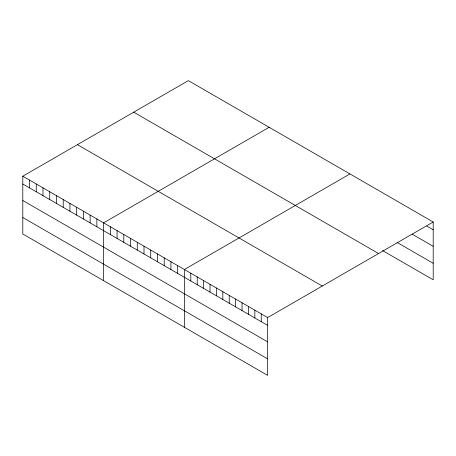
<?xml version="1.0" encoding="UTF-8"?>
<svg xmlns="http://www.w3.org/2000/svg" width="456" height="456" viewBox="0 0 456 456"><rect width="100%" height="100%" fill="white"/><g stroke="black" fill="none" stroke-linecap="round" stroke-linejoin="round"><path stroke-width="0.68" d="M22.8 176.204L267.655 317.57L267.655 375.373L22.8 234.002L22.8 176.204L188.345 80.626L433.2 221.998L433.2 279.796L382.55 250.555M269.148 127.281L103.603 222.853L103.603 280.657M349.952 173.93L184.406 269.507L184.406 327.305M267.655 317.57L433.2 221.998M426.799 226.096L433.2 229.795M412.241 234.196L433.2 246.297M397.108 242.455L433.2 263.294M133.716 112.17L378.571 253.536M77.429 144.666L322.284 286.032M22.8 184.007L267.655 325.373M22.8 200.503L267.655 341.869M22.8 217.506L267.655 358.872M261.254 313.876L261.254 321.674M254.847 310.177L254.847 317.974M248.446 306.478L248.446 314.281M242.039 302.784L242.039 310.582M235.638 299.085L235.638 306.882M229.231 295.385L229.231 303.189M222.83 291.692L222.83 299.489M216.423 287.992L216.423 295.796M210.022 284.293L210.022 292.096M203.615 280.6L203.615 288.397M197.214 276.9L197.214 284.704M190.807 273.201L190.807 281.004M177.675 265.62L177.675 273.418M170.937 261.733L170.937 269.53M164.206 257.845L164.206 265.643M157.474 253.958L157.474 261.755M150.736 250.07L150.736 257.868M144.005 246.183L144.005 253.981M137.273 242.296L137.273 250.093M130.536 238.408L130.536 246.206M123.804 234.521L123.804 242.318M117.072 230.633L117.072 238.431M110.335 226.74L110.335 234.544M96.871 218.965L96.871 226.769M90.134 215.078L90.134 222.881M83.402 211.191L83.402 218.994M76.671 207.303L76.671 215.107M69.933 203.416L69.933 211.219M63.202 199.528L63.202 207.332M56.47 195.641L56.47 203.444M49.732 191.754L49.732 199.557M43.001 187.866L43.001 195.67M36.269 183.979L36.269 191.782M29.532 180.091L29.532 187.895"/></g></svg>
